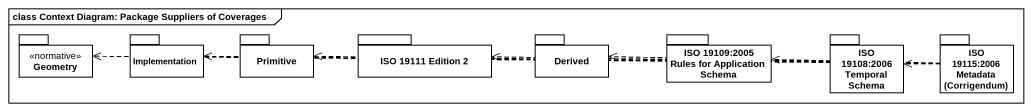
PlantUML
@startuml
mainframe class Context Diagram: Package Suppliers of Coverages
package Geometry <<normative>> {
}
package Implementation {
}
package Primitive {
}
package "ISO 19111 Edition 2" as ISO_19111_Edition_2 {
}
package Derived {
}
package "ISO 19109:2005 Rules for Application Schema" as ISO_19109_2005_Rules_for {
}
package "ISO 19108:2006 Temporal Schema" as ISO_19108_2006_Temporal {
}
package "ISO 19115:2006 Metadata (Corrigendum)" as ISO_19115_2006_Metadata {
}
ISO_19115_2006_Metadata .left.> Geometry
ISO_19115_2006_Metadata .left.> Implementation
ISO_19115_2006_Metadata .left.> Primitive
ISO_19115_2006_Metadata .left.> ISO_19111_Edition_2
ISO_19115_2006_Metadata .left.> Derived
ISO_19115_2006_Metadata .left.> ISO_19109_2005_Rules_for
ISO_19115_2006_Metadata .left.> ISO_19108_2006_Temporal
@enduml
